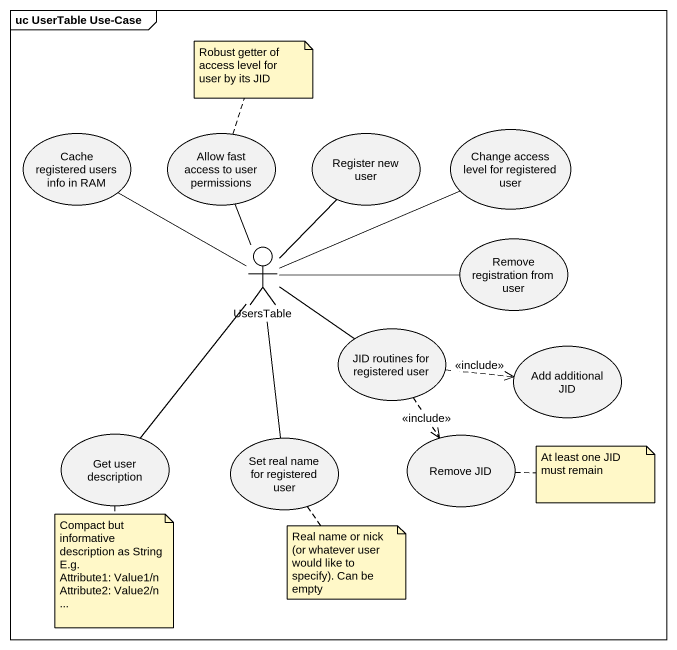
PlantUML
@startuml
mainframe uc UserTable Use-Case
usecase "Cache registered users info in RAM" as Cache_registered_users_info
usecase "Allow fast access to user permissions" as Allow_fast_access_to_user
usecase "Register new user" as Register_new_user
usecase "Change access level for registered user" as Change_access_level_for
actor UsersTable
usecase "Remove registration from user" as Remove_registration_from
usecase "JID routines for registered user" as JID_routines_for_registered
usecase "Add additional JID" as Add_additional_JID
usecase "Get user description" as Get_user_description
usecase "Set real name for registered user" as Set_real_name_for
usecase "Remove JID" as Remove_JID
UsersTable -up- Cache_registered_users_info
UsersTable -up- Allow_fast_access_to_user
UsersTable -up- Register_new_user
UsersTable -right- Change_access_level_for
UsersTable -right- Remove_registration_from
UsersTable -right- JID_routines_for_registered
UsersTable -- Get_user_description
UsersTable -- Set_real_name_for
JID_routines_for_registered .right.> Add_additional_JID : <<include>>
JID_routines_for_registered ..> Remove_JID : <<include>>
note top of Allow_fast_access_to_user : Robust getter of access level for user by its JID
note right of Remove_JID : At least one JID must remain
note bottom of Get_user_description
  Compact but informative description as String
  E.g.
  Attribute1: Value1/n
  Attribute2: Value2/n
  ~...
end note
note bottom of Set_real_name_for : Real name or nick (or whatever user would like to specify). Can be empty
@enduml
